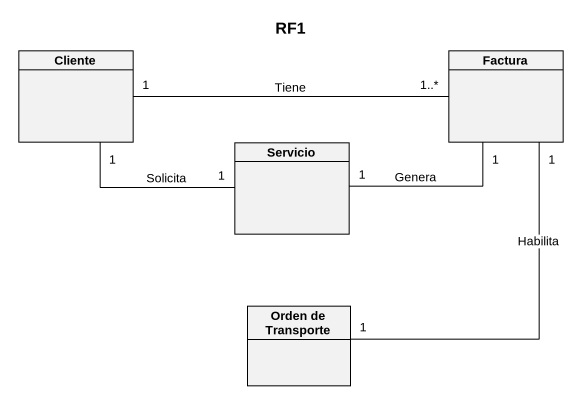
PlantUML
@startuml
title RF1
hide circle
hide empty members
class Cliente
class Factura
class Servicio
class "Orden de Transporte" as Orden_de_Transporte
Cliente "1" -right- "1" Servicio : Solicita
Factura "1..*" -left- "1" Cliente : Tiene
Factura "1" -- "1" Orden_de_Transporte : Habilita
Servicio "1" -right- "1" Factura : Genera
@enduml
